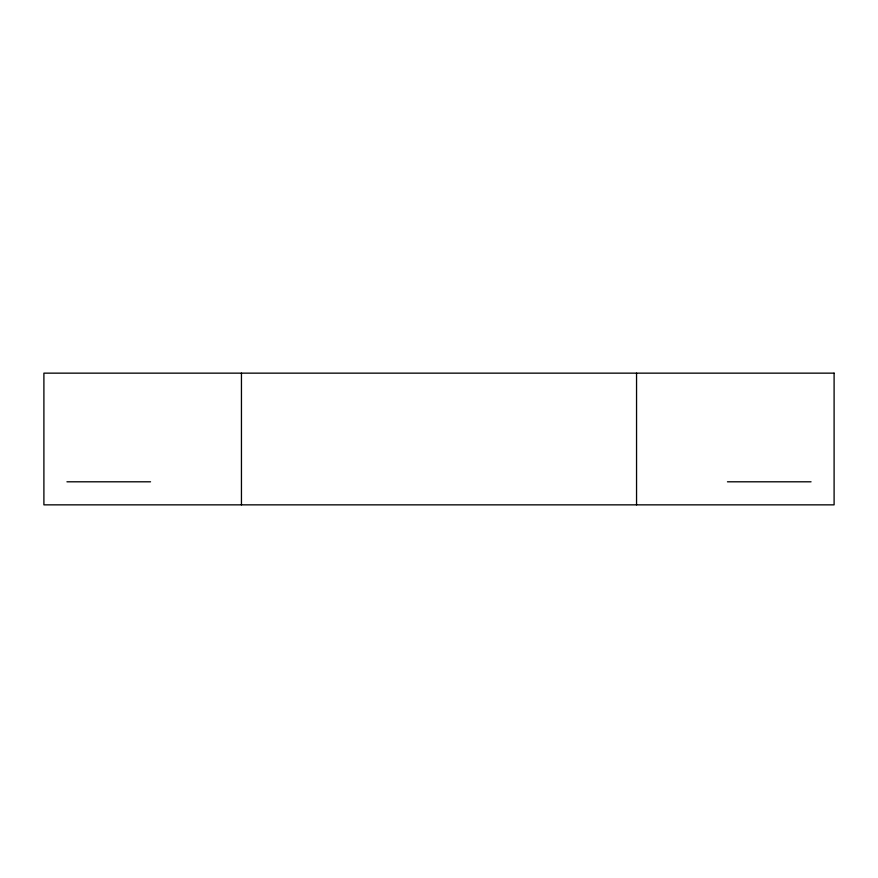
<?xml version="1.0" encoding="UTF-8"?>
<svg xmlns="http://www.w3.org/2000/svg" width="878" height="878" viewBox="0 0 878 878"><rect width="100%" height="100%" fill="white"/><g stroke="black" fill="none" stroke-linecap="round" stroke-linejoin="round"><path stroke-width="1.32" d="M66.947 481.802L150.544 481.802M727.456 481.802L811.052 481.802M636.55 373.15L636.55 504.85M241.45 373.15L241.45 504.85M834.1 373.15L43.9 373.15L43.9 504.85L834.1 504.85L834.1 373.15"/></g></svg>
